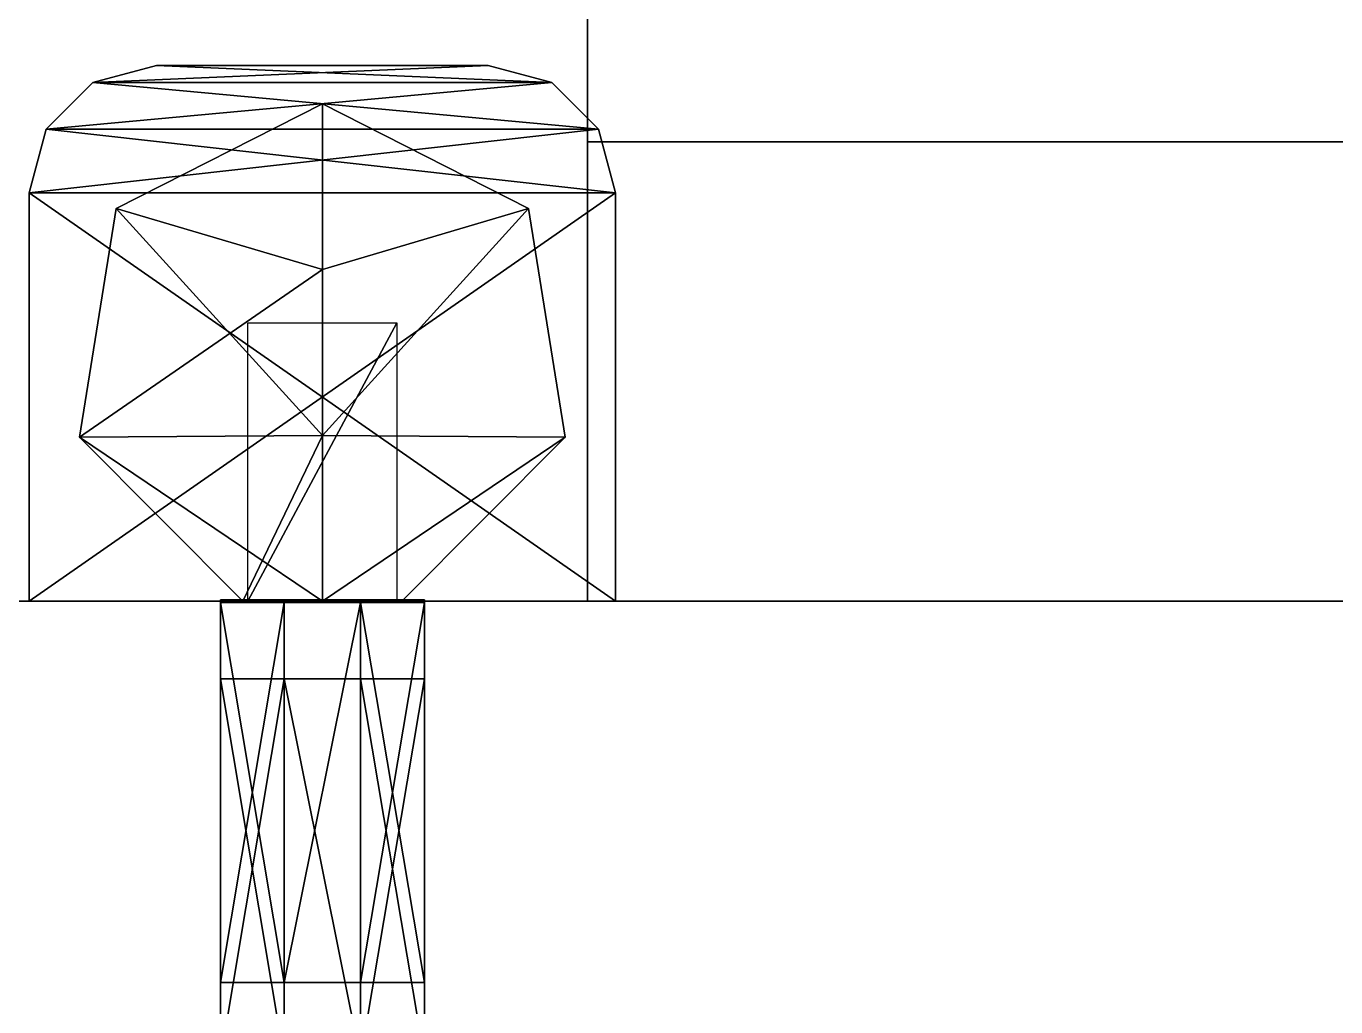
# Model space of a CAD drawing. Extents: x -100 to 4856, y -100 to 4830.
# Drawn here: x 70 to 121.3, y 2240.1 to 2278.5 of the extents above; entities that cross this region are included whole.
import ezdxf

# ---------------------------------------------------------------- set-up
doc = ezdxf.new("R2010")
doc.units = 0
for name, color, linetype in [('LAYER0', 7, 'CONTINUOUS'), ('LAYER144', 7, 'CONTINUOUS'), ('LAYER149', 7, 'CONTINUOUS'), ('LAYER162', 7, 'CONTINUOUS'), ('LAYER202', 7, 'CONTINUOUS'), ('LAYER209', 7, 'CONTINUOUS'), ('LAYER210', 254, 'CONTINUOUS'), ('LAYER220', 254, 'CONTINUOUS'), ('LAYER230', 7, 'CONTINUOUS'), ('LAYER237', 7, 'CONTINUOUS'), ('LAYER238', 254, 'CONTINUOUS'), ('LAYER248', 254, 'CONTINUOUS'), ('LAYER533', 7, 'CONTINUOUS'), ('LAYER535', 7, 'CONTINUOUS')]:
    doc.layers.add(name, color=color, linetype=linetype)

msp = doc.modelspace()

# ---------------------------------------------------------------- linework, layer by layer
at = {"layer": 'LAYER0', "invisible_edges": 1}
for points in [[(4856, 4830, -5), (-100, -100, -5), (-100, 4830, -5), (4856, 4830, -5)], [(-100, -100, -5), (4856, 4830, -5), (4856, -100, -5), (-100, -100, -5)], [(4856, -100), (-100, 4830), (-100, -100), (4856, -100)], [(-100, 4830), (4856, -100), (4856, 4830), (-100, 4830)]]:
    msp.add_3dface(points, dxfattribs=at)
at = {"layer": 'LAYER144', "invisible_edges": 1}
for points in [[(20, 2256, 2540), (570, 2256), (20, 2256), (20, 2256, 2540)], [(570, 2256), (20, 2256, 2540), (570, 2256, 2540), (570, 2256)], [(20, 2238), (570, 2256), (570, 2238), (20, 2238)], [(570, 2256), (20, 2238), (20, 2256), (570, 2256)], [(20, 2256, 2540), (570, 2238, 2540), (570, 2256, 2540), (20, 2256, 2540)], [(570, 2238, 2540), (20, 2256, 2540), (20, 2238, 2540), (570, 2238, 2540)]]:
    msp.add_3dface(points, dxfattribs=at)
at = {"layer": 'LAYER149', "invisible_edges": 1}
for points in [[(20, 3036, 80), (570, 2256, 80), (20, 2256, 80), (20, 3036, 80)], [(570, 2256, 80), (20, 3036, 80), (570, 3036, 80), (570, 2256, 80)], [(570, 3036, 98), (20, 2256, 98), (570, 2256, 98), (570, 3036, 98)], [(20, 2256, 98), (570, 3036, 98), (20, 3036, 98), (20, 2256, 98)], [(20, 2256, 98), (570, 2256, 80), (570, 2256, 98), (20, 2256, 98)], [(570, 2256, 80), (20, 2256, 98), (20, 2256, 80), (570, 2256, 80)]]:
    msp.add_3dface(points, dxfattribs=at)
at = {"layer": 'LAYER162', "invisible_edges": 1}
for points in [[(20, 2256, 2539), (570, 3036, 2539), (20, 3036, 2539), (20, 2256, 2539)], [(570, 3036, 2539), (20, 2256, 2539), (570, 2256, 2539), (570, 3036, 2539)], [(570, 2256, 2521), (20, 3036, 2521), (570, 3036, 2521), (570, 2256, 2521)], [(20, 3036, 2521), (570, 2256, 2521), (20, 2256, 2521), (20, 3036, 2521)], [(20, 2256, 2539), (570, 2256, 2521), (570, 2256, 2539), (20, 2256, 2539)], [(570, 2256, 2521), (20, 2256, 2539), (20, 2256, 2521), (570, 2256, 2521)]]:
    msp.add_3dface(points, dxfattribs=at)
at = {"layer": 'LAYER202', "invisible_edges": 1}
for points in [[(44.6, 2256, 1984), (510, 3036, 1984), (44.6, 3036, 1984), (44.6, 2256, 1984)], [(510, 3036, 1984), (44.6, 2256, 1984), (510, 2256, 1984), (510, 3036, 1984)], [(510, 2256, 1966), (44.6, 3036, 1966), (510, 3036, 1966), (510, 2256, 1966)], [(44.6, 3036, 1966), (510, 2256, 1966), (44.6, 2256, 1966), (44.6, 3036, 1966)], [(44.6, 2256, 1984), (510, 2256, 1966), (510, 2256, 1984), (44.6, 2256, 1984)], [(510, 2256, 1966), (44.6, 2256, 1984), (44.6, 2256, 1966), (510, 2256, 1966)]]:
    msp.add_3dface(points, dxfattribs=at)
at = {"layer": 'LAYER209'}
for points in [[(75.1, 2277, 1964.01), (72.6, 2276.33, 1966), (75.1, 2277, 1966), (75.1, 2277, 1964.01)], [(72.6, 2276.33, 1964.01), (72.6, 2276.33, 1966), (75.1, 2277, 1964.01), (72.6, 2276.33, 1964.01)], [(88.1, 2277, 1964.01), (72.6, 2276.33, 1964.01), (75.1, 2277, 1964.01), (88.1, 2277, 1964.01)], [(90.6, 2276.33, 1964.01), (72.6, 2276.33, 1964.01), (88.1, 2277, 1964.01), (90.6, 2276.33, 1964.01)], [(72.6, 2276.33, 1966), (90.6, 2276.33, 1966), (75.1, 2277, 1966), (72.6, 2276.33, 1966)], [(88.1, 2277, 1964.01), (72.6, 2276.33, 1964.01), (90.6, 2276.33, 1964.01), (88.1, 2277, 1964.01)], [(75.1, 2277, 1964.01), (72.6, 2276.33, 1964.01), (88.1, 2277, 1964.01), (75.1, 2277, 1964.01)], [(88.1, 2277, 1966), (72.6, 2276.33, 1966), (90.6, 2276.33, 1966), (88.1, 2277, 1966)], [(75.1, 2277, 1966), (72.6, 2276.33, 1966), (88.1, 2277, 1966), (75.1, 2277, 1966)], [(72.6, 2276.33, 1964.01), (75.1, 2277, 1966), (75.1, 2277, 1964.01), (72.6, 2276.33, 1964.01)], [(72.6, 2276.33, 1966), (75.1, 2277, 1966), (72.6, 2276.33, 1964.01), (72.6, 2276.33, 1966)], [(75.1, 2277, 1966), (88.1, 2277, 1964.01), (88.1, 2277, 1966), (75.1, 2277, 1966)], [(75.1, 2277, 1964.01), (88.1, 2277, 1964.01), (75.1, 2277, 1966), (75.1, 2277, 1964.01)], [(75.1, 2277, 1964.01), (88.1, 2277, 1966), (88.1, 2277, 1964.01), (75.1, 2277, 1964.01)], [(75.1, 2277, 1966), (88.1, 2277, 1966), (75.1, 2277, 1964.01), (75.1, 2277, 1966)], [(75.1, 2277, 1966), (90.6, 2276.33, 1966), (88.1, 2277, 1966), (75.1, 2277, 1966)], [(88.1, 2277, 1966), (90.6, 2276.33, 1964.01), (88.1, 2277, 1964.01), (88.1, 2277, 1966)], [(90.6, 2276.33, 1966), (90.6, 2276.33, 1964.01), (88.1, 2277, 1966), (90.6, 2276.33, 1966)], [(90.6, 2276.33, 1964.01), (88.1, 2277, 1966), (88.1, 2277, 1964.01), (90.6, 2276.33, 1964.01)], [(90.6, 2276.33, 1966), (88.1, 2277, 1966), (90.6, 2276.33, 1964.01), (90.6, 2276.33, 1966)], [(72.6, 2276.33, 1964.01), (70.76987, 2274.5, 1966), (72.6, 2276.33, 1966), (72.6, 2276.33, 1964.01)], [(70.76987, 2274.5, 1964.01), (70.76987, 2274.5, 1966), (72.6, 2276.33, 1964.01), (70.76987, 2274.5, 1964.01)], [(90.6, 2276.33, 1964.01), (70.76987, 2274.5, 1964.01), (72.6, 2276.33, 1964.01), (90.6, 2276.33, 1964.01)], [(92.43012, 2274.5, 1964.01), (70.76987, 2274.5, 1964.01), (90.6, 2276.33, 1964.01), (92.43012, 2274.5, 1964.01)], [(70.76987, 2274.5, 1966), (92.43012, 2274.5, 1966), (72.6, 2276.33, 1966), (70.76987, 2274.5, 1966)], [(90.6, 2276.33, 1964.01), (70.76987, 2274.5, 1964.01), (92.43012, 2274.5, 1964.01), (90.6, 2276.33, 1964.01)], [(72.6, 2276.33, 1964.01), (70.76987, 2274.5, 1964.01), (90.6, 2276.33, 1964.01), (72.6, 2276.33, 1964.01)], [(90.6, 2276.33, 1966), (70.76987, 2274.5, 1966), (92.43012, 2274.5, 1966), (90.6, 2276.33, 1966)], [(72.6, 2276.33, 1966), (70.76987, 2274.5, 1966), (90.6, 2276.33, 1966), (72.6, 2276.33, 1966)], [(70.76987, 2274.5, 1964.01), (72.6, 2276.33, 1966), (72.6, 2276.33, 1964.01), (70.76987, 2274.5, 1964.01)], [(70.76987, 2274.5, 1966), (72.6, 2276.33, 1966), (70.76987, 2274.5, 1964.01), (70.76987, 2274.5, 1966)], [(72.6, 2276.33, 1966), (92.43012, 2274.5, 1966), (90.6, 2276.33, 1966), (72.6, 2276.33, 1966)], [(90.6, 2276.33, 1966), (92.43012, 2274.5, 1964.01), (90.6, 2276.33, 1964.01), (90.6, 2276.33, 1966)], [(92.43012, 2274.5, 1966), (92.43012, 2274.5, 1964.01), (90.6, 2276.33, 1966), (92.43012, 2274.5, 1966)], [(92.43012, 2274.5, 1964.01), (90.6, 2276.33, 1966), (90.6, 2276.33, 1964.01), (92.43012, 2274.5, 1964.01)], [(92.43012, 2274.5, 1966), (90.6, 2276.33, 1966), (92.43012, 2274.5, 1964.01), (92.43012, 2274.5, 1966)], [(73.51649, 2271.387, 1980), (81.6, 2269, 1980), (81.6, 2275.5, 1980), (73.51649, 2271.387, 1980)], [(81.6, 2275.5, 1966), (73.51649, 2271.387, 1980), (81.6, 2275.5, 1980), (81.6, 2275.5, 1966)], [(73.51649, 2271.387, 1966), (73.51649, 2271.387, 1980), (81.6, 2275.5, 1966), (73.51649, 2271.387, 1966)], [(81.6, 2275.5, 1966), (73.51649, 2271.387, 1980), (73.51649, 2271.387, 1966), (81.6, 2275.5, 1966)], [(81.6, 2275.5, 1980), (73.51649, 2271.387, 1980), (81.6, 2275.5, 1966), (81.6, 2275.5, 1980)], [(73.51649, 2271.387, 1980), (81.6, 2275.5, 1980), (81.6, 2269, 1980), (73.51649, 2271.387, 1980)], [(81.6, 2269, 1980), (89.6835, 2271.387, 1980), (81.6, 2275.5, 1980), (81.6, 2269, 1980)], [(81.6, 2275.5, 1980), (89.6835, 2271.387, 1966), (81.6, 2275.5, 1966), (81.6, 2275.5, 1980)], [(89.6835, 2271.387, 1980), (89.6835, 2271.387, 1966), (81.6, 2275.5, 1980), (89.6835, 2271.387, 1980)], [(89.6835, 2271.387, 1966), (81.6, 2275.5, 1980), (81.6, 2275.5, 1966), (89.6835, 2271.387, 1966)], [(89.6835, 2271.387, 1980), (81.6, 2275.5, 1980), (89.6835, 2271.387, 1966), (89.6835, 2271.387, 1980)], [(89.6835, 2271.387, 1980), (81.6, 2275.5, 1980), (81.6, 2269, 1980), (89.6835, 2271.387, 1980)], [(70.76987, 2274.5, 1964.01), (70.1, 2272, 1966), (70.76987, 2274.5, 1966), (70.76987, 2274.5, 1964.01)], [(70.1, 2272, 1964.01), (70.1, 2272, 1966), (70.76987, 2274.5, 1964.01), (70.1, 2272, 1964.01)], [(70.1, 2272, 1964.01), (70.76987, 2274.5, 1964.01), (93.1, 2272, 1964.01), (70.1, 2272, 1964.01)], [(70.1, 2272, 1966), (93.1, 2272, 1966), (70.76987, 2274.5, 1966), (70.1, 2272, 1966)], [(92.43012, 2274.5, 1964.01), (70.1, 2272, 1964.01), (93.1, 2272, 1964.01), (92.43012, 2274.5, 1964.01)], [(70.76987, 2274.5, 1964.01), (70.1, 2272, 1964.01), (92.43012, 2274.5, 1964.01), (70.76987, 2274.5, 1964.01)], [(92.43012, 2274.5, 1966), (70.1, 2272, 1966), (93.1, 2272, 1966), (92.43012, 2274.5, 1966)], [(70.76987, 2274.5, 1966), (70.1, 2272, 1966), (92.43012, 2274.5, 1966), (70.76987, 2274.5, 1966)], [(70.1, 2272, 1964.01), (70.76987, 2274.5, 1966), (70.76987, 2274.5, 1964.01), (70.1, 2272, 1964.01)], [(70.1, 2272, 1966), (70.76987, 2274.5, 1966), (70.1, 2272, 1964.01), (70.1, 2272, 1966)], [(93.1, 2272, 1964.01), (70.76987, 2274.5, 1964.01), (92.43012, 2274.5, 1964.01), (93.1, 2272, 1964.01)], [(70.76987, 2274.5, 1966), (93.1, 2272, 1966), (92.43012, 2274.5, 1966), (70.76987, 2274.5, 1966)], [(92.43012, 2274.5, 1966), (93.1, 2272, 1964.01), (92.43012, 2274.5, 1964.01), (92.43012, 2274.5, 1966)], [(93.1, 2272, 1966), (93.1, 2272, 1964.01), (92.43012, 2274.5, 1966), (93.1, 2272, 1966)], [(93.1, 2272, 1964.01), (92.43012, 2274.5, 1966), (92.43012, 2274.5, 1964.01), (93.1, 2272, 1964.01)], [(93.1, 2272, 1966), (92.43012, 2274.5, 1966), (93.1, 2272, 1964.01), (93.1, 2272, 1966)], [(70.1, 2256, 1964.01), (93.1, 2272, 1964.01), (93.1, 2256, 1964.01), (70.1, 2256, 1964.01)], [(70.1, 2272, 1964.01), (93.1, 2272, 1964.01), (70.1, 2256, 1964.01), (70.1, 2272, 1964.01)], [(70.1, 2256, 1966), (93.1, 2272, 1966), (93.1, 2256, 1966), (70.1, 2256, 1966)], [(70.1, 2272, 1966), (93.1, 2272, 1966), (70.1, 2256, 1966), (70.1, 2272, 1966)], [(70.1, 2272, 1966), (70.1, 2256, 1964.01), (70.1, 2272, 1964.01), (70.1, 2272, 1966)], [(70.1, 2256, 1966), (70.1, 2256, 1964.01), (70.1, 2272, 1966), (70.1, 2256, 1966)], [(93.1, 2272, 1964.01), (70.1, 2256, 1964.01), (70.1, 2272, 1964.01), (93.1, 2272, 1964.01)], [(93.1, 2256, 1964.01), (70.1, 2256, 1964.01), (93.1, 2272, 1964.01), (93.1, 2256, 1964.01)], [(70.1, 2256, 1964.01), (70.1, 2272, 1966), (70.1, 2272, 1964.01), (70.1, 2256, 1964.01)], [(70.1, 2256, 1966), (70.1, 2272, 1966), (70.1, 2256, 1964.01), (70.1, 2256, 1966)], [(70.1, 2272, 1966), (93.1, 2256, 1966), (93.1, 2272, 1966), (70.1, 2272, 1966)], [(70.1, 2256, 1966), (93.1, 2256, 1966), (70.1, 2272, 1966), (70.1, 2256, 1966)], [(93.1, 2272, 1964.01), (93.1, 2256, 1966), (93.1, 2256, 1964.01), (93.1, 2272, 1964.01)], [(93.1, 2272, 1966), (93.1, 2256, 1966), (93.1, 2272, 1964.01), (93.1, 2272, 1966)], [(93.1, 2256, 1966), (93.1, 2272, 1964.01), (93.1, 2272, 1966), (93.1, 2256, 1966)], [(93.1, 2256, 1964.01), (93.1, 2272, 1964.01), (93.1, 2256, 1966), (93.1, 2256, 1964.01)], [(72.08245, 2262.431, 1980), (81.6, 2269, 1980), (73.51649, 2271.387, 1980), (72.08245, 2262.431, 1980)], [(73.51649, 2271.387, 1966), (72.08245, 2262.431, 1980), (73.51649, 2271.387, 1980), (73.51649, 2271.387, 1966)], [(72.08245, 2262.431, 1966), (72.08245, 2262.431, 1980), (73.51649, 2271.387, 1966), (72.08245, 2262.431, 1966)], [(73.51649, 2271.387, 1966), (72.08245, 2262.431, 1980), (72.08245, 2262.431, 1966), (73.51649, 2271.387, 1966)], [(73.51649, 2271.387, 1980), (72.08245, 2262.431, 1980), (73.51649, 2271.387, 1966), (73.51649, 2271.387, 1980)], [(72.08245, 2262.431, 1980), (73.51649, 2271.387, 1980), (81.6, 2262.5, 1980), (72.08245, 2262.431, 1980)], [(81.6, 2262.5, 1980), (73.51649, 2271.387, 1980), (81.6, 2269, 1980), (81.6, 2262.5, 1980)], [(81.6, 2262.5, 1980), (89.6835, 2271.387, 1980), (81.6, 2269, 1980), (81.6, 2262.5, 1980)], [(91.11755, 2262.431, 1980), (89.6835, 2271.387, 1980), (81.6, 2262.5, 1980), (91.11755, 2262.431, 1980)], [(81.6, 2262.5, 1980), (89.6835, 2271.387, 1980), (81.6, 2269, 1980), (81.6, 2262.5, 1980)], [(91.11755, 2262.431, 1980), (89.6835, 2271.387, 1980), (81.6, 2262.5, 1980), (91.11755, 2262.431, 1980)], [(89.6835, 2271.387, 1980), (91.11755, 2262.431, 1966), (89.6835, 2271.387, 1966), (89.6835, 2271.387, 1980)], [(91.11755, 2262.431, 1980), (91.11755, 2262.431, 1966), (89.6835, 2271.387, 1980), (91.11755, 2262.431, 1980)], [(91.11755, 2262.431, 1966), (89.6835, 2271.387, 1980), (89.6835, 2271.387, 1966), (91.11755, 2262.431, 1966)], [(91.11755, 2262.431, 1980), (89.6835, 2271.387, 1980), (91.11755, 2262.431, 1966), (91.11755, 2262.431, 1980)], [(81.6, 2262.5, 1980), (81.6, 2269, 1980), (72.08245, 2262.431, 1980), (81.6, 2262.5, 1980)], [(84.5198, 2266.908, 1964), (78.6802, 2256, 1964), (78.6802, 2266.908, 1964), (84.5198, 2266.908, 1964)], [(84.5198, 2256, 1964), (78.6802, 2256, 1964), (84.5198, 2266.908, 1964), (84.5198, 2256, 1964)], [(78.4775, 2256, 1980), (81.6, 2262.5, 1980), (72.08245, 2262.431, 1980), (78.4775, 2256, 1980)], [(81.6, 2256, 1980), (72.08245, 2262.431, 1980), (81.6, 2262.5, 1980), (81.6, 2256, 1980)], [(81.6, 2256, 1980), (81.6, 2262.5, 1980), (78.4775, 2256, 1980), (81.6, 2256, 1980)], [(81.6, 2256, 1980), (91.11755, 2262.431, 1980), (81.6, 2262.5, 1980), (81.6, 2256, 1980)], [(81.6, 2256, 1980), (91.11755, 2262.431, 1980), (81.6, 2262.5, 1980), (81.6, 2256, 1980)], [(72.08245, 2262.431, 1966), (78.4775, 2256, 1980), (72.08245, 2262.431, 1980), (72.08245, 2262.431, 1966)], [(78.4775, 2256, 1966), (78.4775, 2256, 1980), (72.08245, 2262.431, 1966), (78.4775, 2256, 1966)], [(72.08245, 2262.431, 1966), (78.4775, 2256, 1980), (78.4775, 2256, 1966), (72.08245, 2262.431, 1966)], [(72.08245, 2262.431, 1980), (78.4775, 2256, 1980), (72.08245, 2262.431, 1966), (72.08245, 2262.431, 1980)], [(78.4775, 2256, 1980), (72.08245, 2262.431, 1980), (81.6, 2256, 1980), (78.4775, 2256, 1980)], [(84.7225, 2256, 1980), (91.11755, 2262.431, 1980), (81.6, 2256, 1980), (84.7225, 2256, 1980)], [(84.7225, 2256, 1980), (91.11755, 2262.431, 1980), (81.6, 2256, 1980), (84.7225, 2256, 1980)], [(91.11755, 2262.431, 1966), (84.7225, 2256, 1980), (84.7225, 2256, 1966), (91.11755, 2262.431, 1966)], [(91.11755, 2262.431, 1980), (84.7225, 2256, 1980), (91.11755, 2262.431, 1966), (91.11755, 2262.431, 1980)], [(84.7225, 2256, 1966), (91.11755, 2262.431, 1980), (91.11755, 2262.431, 1966), (84.7225, 2256, 1966)], [(84.7225, 2256, 1980), (91.11755, 2262.431, 1980), (84.7225, 2256, 1966), (84.7225, 2256, 1980)], [(93.1, 2256, 1964.01), (70.1, 2256, 1966), (70.1, 2256, 1964.01), (93.1, 2256, 1964.01)], [(93.1, 2256, 1966), (70.1, 2256, 1966), (93.1, 2256, 1964.01), (93.1, 2256, 1966)], [(70.1, 2256, 1964.01), (93.1, 2256, 1966), (93.1, 2256, 1964.01), (70.1, 2256, 1964.01)], [(70.1, 2256, 1966), (93.1, 2256, 1966), (70.1, 2256, 1964.01), (70.1, 2256, 1966)], [(84.7225, 2256, 1980), (78.4775, 2256, 1966), (84.7225, 2256, 1966), (84.7225, 2256, 1980)], [(78.4775, 2256, 1980), (78.4775, 2256, 1966), (84.7225, 2256, 1980), (78.4775, 2256, 1980)], [(78.4775, 2256, 1966), (84.7225, 2256, 1980), (84.7225, 2256, 1966), (78.4775, 2256, 1966)], [(78.4775, 2256, 1980), (84.7225, 2256, 1980), (78.4775, 2256, 1966), (78.4775, 2256, 1980)]]:
    msp.add_3dface(points, dxfattribs=at)
at = {"layer": 'LAYER210'}
for points in [[(80.1, 2256.05, 1974.83), (77.6, 2255.95, 1971.5), (80.1, 2255.95, 1974.83), (80.1, 2256.05, 1974.83)], [(77.6, 2256.05, 1971.5), (77.6, 2255.95, 1971.5), (80.1, 2256.05, 1974.83), (77.6, 2256.05, 1971.5)], [(77.6, 2256.05, 1971.5), (80.1, 2255.95, 1968.17), (77.6, 2255.95, 1971.5), (77.6, 2256.05, 1971.5)], [(80.1, 2256.05, 1968.17), (80.1, 2255.95, 1968.17), (77.6, 2256.05, 1971.5), (80.1, 2256.05, 1968.17)], [(85.6, 2256.05, 1975.5), (77.6, 2256.05, 1967.5), (77.6, 2256.05, 1975.5), (85.6, 2256.05, 1975.5)], [(85.6, 2256.05, 1967.5), (77.6, 2256.05, 1967.5), (85.6, 2256.05, 1975.5), (85.6, 2256.05, 1967.5)], [(77.6, 2255.95, 1967.5), (85.6, 2256.05, 1967.5), (85.6, 2255.95, 1967.5), (77.6, 2255.95, 1967.5)], [(77.6, 2256.05, 1967.5), (85.6, 2256.05, 1967.5), (77.6, 2255.95, 1967.5), (77.6, 2256.05, 1967.5)], [(85.6, 2255.95, 1975.5), (77.6, 2256.05, 1975.5), (77.6, 2255.95, 1975.5), (85.6, 2255.95, 1975.5)], [(85.6, 2256.05, 1975.5), (77.6, 2256.05, 1975.5), (85.6, 2255.95, 1975.5), (85.6, 2256.05, 1975.5)], [(77.6, 2255.95, 1967.5), (77.6, 2256.05, 1975.5), (77.6, 2256.05, 1967.5), (77.6, 2255.95, 1967.5)], [(77.6, 2255.95, 1975.5), (77.6, 2256.05, 1975.5), (77.6, 2255.95, 1967.5), (77.6, 2255.95, 1975.5)], [(80.1, 2255.95, 1974.83), (77.6, 2241.05, 1971.5), (80.1, 2241.05, 1974.83), (80.1, 2255.95, 1974.83)], [(77.6, 2255.95, 1971.5), (77.6, 2241.05, 1971.5), (80.1, 2255.95, 1974.83), (77.6, 2255.95, 1971.5)], [(77.6, 2255.95, 1971.5), (80.1, 2241.05, 1968.17), (77.6, 2241.05, 1971.5), (77.6, 2255.95, 1971.5)], [(80.1, 2255.95, 1968.17), (80.1, 2241.05, 1968.17), (77.6, 2255.95, 1971.5), (80.1, 2255.95, 1968.17)], [(77.6, 2255.95, 1975.5), (85.6, 2255.95, 1967.5), (85.6, 2255.95, 1975.5), (77.6, 2255.95, 1975.5)], [(77.6, 2255.95, 1967.5), (85.6, 2255.95, 1967.5), (77.6, 2255.95, 1975.5), (77.6, 2255.95, 1967.5)], [(80.1, 2256.05, 1974.83), (83.1, 2255.95, 1974.83), (83.1, 2256.05, 1974.83), (80.1, 2256.05, 1974.83)], [(80.1, 2255.95, 1974.83), (83.1, 2255.95, 1974.83), (80.1, 2256.05, 1974.83), (80.1, 2255.95, 1974.83)], [(80.1, 2255.95, 1968.17), (83.1, 2256.05, 1968.17), (83.1, 2255.95, 1968.17), (80.1, 2255.95, 1968.17)], [(80.1, 2256.05, 1968.17), (83.1, 2256.05, 1968.17), (80.1, 2255.95, 1968.17), (80.1, 2256.05, 1968.17)], [(80.1, 2241.05, 1974.83), (83.1, 2255.95, 1974.83), (80.1, 2255.95, 1974.83), (80.1, 2241.05, 1974.83)], [(83.1, 2241.05, 1974.83), (83.1, 2255.95, 1974.83), (80.1, 2241.05, 1974.83), (83.1, 2241.05, 1974.83)], [(80.1, 2241.05, 1968.17), (83.1, 2255.95, 1968.17), (83.1, 2241.05, 1968.17), (80.1, 2241.05, 1968.17)], [(80.1, 2255.95, 1968.17), (83.1, 2255.95, 1968.17), (80.1, 2241.05, 1968.17), (80.1, 2255.95, 1968.17)], [(83.1, 2255.95, 1974.83), (85.6, 2256.05, 1971.5), (83.1, 2256.05, 1974.83), (83.1, 2255.95, 1974.83)], [(85.6, 2255.95, 1971.5), (85.6, 2256.05, 1971.5), (83.1, 2255.95, 1974.83), (85.6, 2255.95, 1971.5)], [(85.6, 2255.95, 1971.5), (83.1, 2256.05, 1968.17), (85.6, 2256.05, 1971.5), (85.6, 2255.95, 1971.5)], [(83.1, 2255.95, 1968.17), (83.1, 2256.05, 1968.17), (85.6, 2255.95, 1971.5), (83.1, 2255.95, 1968.17)], [(83.1, 2241.05, 1974.83), (85.6, 2255.95, 1971.5), (83.1, 2255.95, 1974.83), (83.1, 2241.05, 1974.83)], [(85.6, 2241.05, 1971.5), (85.6, 2255.95, 1971.5), (83.1, 2241.05, 1974.83), (85.6, 2241.05, 1971.5)], [(85.6, 2241.05, 1971.5), (83.1, 2255.95, 1968.17), (85.6, 2255.95, 1971.5), (85.6, 2241.05, 1971.5)], [(83.1, 2241.05, 1968.17), (83.1, 2255.95, 1968.17), (85.6, 2241.05, 1971.5), (83.1, 2241.05, 1968.17)], [(85.6, 2255.95, 1975.5), (85.6, 2256.05, 1967.5), (85.6, 2256.05, 1975.5), (85.6, 2255.95, 1975.5)], [(85.6, 2255.95, 1967.5), (85.6, 2256.05, 1967.5), (85.6, 2255.95, 1975.5), (85.6, 2255.95, 1967.5)], [(77.6, 2241.05, 1971.5), (85.6, 2241.05, 1971.5), (80.1, 2241.05, 1974.83), (77.6, 2241.05, 1971.5)], [(77.6, 2241.05, 1971.5), (83.1, 2241.05, 1968.17), (85.6, 2241.05, 1971.5), (77.6, 2241.05, 1971.5)], [(80.1, 2241.05, 1968.17), (83.1, 2241.05, 1968.17), (77.6, 2241.05, 1971.5), (80.1, 2241.05, 1968.17)], [(80.1, 2241.05, 1974.83), (85.6, 2241.05, 1971.5), (83.1, 2241.05, 1974.83), (80.1, 2241.05, 1974.83)]]:
    msp.add_3dface(points, dxfattribs=at)
at = {"layer": 'LAYER220'}
for points in [[(80.1, 2252.95, 1974.83), (85.6, 2252.95, 1971.5), (77.6, 2252.95, 1971.5), (80.1, 2252.95, 1974.83)], [(85.6, 2252.95, 1971.5), (83.1, 2252.95, 1968.17), (77.6, 2252.95, 1971.5), (85.6, 2252.95, 1971.5)], [(77.6, 2252.95, 1971.5), (83.1, 2252.95, 1968.17), (80.1, 2252.95, 1968.17), (77.6, 2252.95, 1971.5)], [(80.1, 2252.95, 1974.83), (77.6, 2252.95, 1971.5), (80.1, 2238.05, 1974.83), (80.1, 2252.95, 1974.83)], [(80.1, 2238.05, 1974.83), (77.6, 2252.95, 1971.5), (77.6, 2238.05, 1971.5), (80.1, 2238.05, 1974.83)], [(77.6, 2252.95, 1971.5), (80.1, 2252.95, 1968.17), (77.6, 2238.05, 1971.5), (77.6, 2252.95, 1971.5)], [(77.6, 2238.05, 1971.5), (80.1, 2252.95, 1968.17), (80.1, 2238.05, 1968.17), (77.6, 2238.05, 1971.5)], [(83.1, 2252.95, 1974.83), (85.6, 2252.95, 1971.5), (80.1, 2252.95, 1974.83), (83.1, 2252.95, 1974.83)], [(80.1, 2238.05, 1974.83), (83.1, 2238.05, 1974.83), (80.1, 2252.95, 1974.83), (80.1, 2238.05, 1974.83)], [(80.1, 2252.95, 1974.83), (83.1, 2238.05, 1974.83), (83.1, 2252.95, 1974.83), (80.1, 2252.95, 1974.83)], [(83.1, 2252.95, 1968.17), (83.1, 2238.05, 1968.17), (80.1, 2252.95, 1968.17), (83.1, 2252.95, 1968.17)], [(80.1, 2252.95, 1968.17), (83.1, 2238.05, 1968.17), (80.1, 2238.05, 1968.17), (80.1, 2252.95, 1968.17)], [(83.1, 2238.05, 1974.83), (85.6, 2238.05, 1971.5), (83.1, 2252.95, 1974.83), (83.1, 2238.05, 1974.83)], [(83.1, 2252.95, 1974.83), (85.6, 2238.05, 1971.5), (85.6, 2252.95, 1971.5), (83.1, 2252.95, 1974.83)], [(85.6, 2238.05, 1971.5), (83.1, 2238.05, 1968.17), (85.6, 2252.95, 1971.5), (85.6, 2238.05, 1971.5)], [(85.6, 2252.95, 1971.5), (83.1, 2238.05, 1968.17), (83.1, 2252.95, 1968.17), (85.6, 2252.95, 1971.5)]]:
    msp.add_3dface(points, dxfattribs=at)
at = {"layer": 'LAYER230', "invisible_edges": 1}
for points in [[(44.6, 2256, 866), (510, 3036, 866), (44.6, 3036, 866), (44.6, 2256, 866)], [(510, 3036, 866), (44.6, 2256, 866), (510, 2256, 866), (510, 3036, 866)], [(510, 2256, 848), (44.6, 3036, 848), (510, 3036, 848), (510, 2256, 848)], [(44.6, 3036, 848), (510, 2256, 848), (44.6, 2256, 848), (44.6, 3036, 848)], [(44.6, 2256, 866), (510, 2256, 848), (510, 2256, 866), (44.6, 2256, 866)], [(510, 2256, 848), (44.6, 2256, 866), (44.6, 2256, 848), (510, 2256, 848)]]:
    msp.add_3dface(points, dxfattribs=at)
at = {"layer": 'LAYER237'}
for points in [[(75.1, 2277, 846.01), (72.6, 2276.33, 848), (75.1, 2277, 848), (75.1, 2277, 846.01)], [(72.6, 2276.33, 846.01), (72.6, 2276.33, 848), (75.1, 2277, 846.01), (72.6, 2276.33, 846.01)], [(88.1, 2277, 846.01), (72.6, 2276.33, 846.01), (75.1, 2277, 846.01), (88.1, 2277, 846.01)], [(90.6, 2276.33, 846.01), (72.6, 2276.33, 846.01), (88.1, 2277, 846.01), (90.6, 2276.33, 846.01)], [(72.6, 2276.33, 848), (90.6, 2276.33, 848), (75.1, 2277, 848), (72.6, 2276.33, 848)], [(88.1, 2277, 846.01), (72.6, 2276.33, 846.01), (90.6, 2276.33, 846.01), (88.1, 2277, 846.01)], [(75.1, 2277, 846.01), (72.6, 2276.33, 846.01), (88.1, 2277, 846.01), (75.1, 2277, 846.01)], [(88.1, 2277, 848), (72.6, 2276.33, 848), (90.6, 2276.33, 848), (88.1, 2277, 848)], [(75.1, 2277, 848), (72.6, 2276.33, 848), (88.1, 2277, 848), (75.1, 2277, 848)], [(72.6, 2276.33, 846.01), (75.1, 2277, 848), (75.1, 2277, 846.01), (72.6, 2276.33, 846.01)], [(72.6, 2276.33, 848), (75.1, 2277, 848), (72.6, 2276.33, 846.01), (72.6, 2276.33, 848)], [(75.1, 2277, 848), (88.1, 2277, 846.01), (88.1, 2277, 848), (75.1, 2277, 848)], [(75.1, 2277, 846.01), (88.1, 2277, 846.01), (75.1, 2277, 848), (75.1, 2277, 846.01)], [(75.1, 2277, 846.01), (88.1, 2277, 848), (88.1, 2277, 846.01), (75.1, 2277, 846.01)], [(75.1, 2277, 848), (88.1, 2277, 848), (75.1, 2277, 846.01), (75.1, 2277, 848)], [(75.1, 2277, 848), (90.6, 2276.33, 848), (88.1, 2277, 848), (75.1, 2277, 848)], [(88.1, 2277, 848), (90.6, 2276.33, 846.01), (88.1, 2277, 846.01), (88.1, 2277, 848)], [(90.6, 2276.33, 848), (90.6, 2276.33, 846.01), (88.1, 2277, 848), (90.6, 2276.33, 848)], [(90.6, 2276.33, 846.01), (88.1, 2277, 848), (88.1, 2277, 846.01), (90.6, 2276.33, 846.01)], [(90.6, 2276.33, 848), (88.1, 2277, 848), (90.6, 2276.33, 846.01), (90.6, 2276.33, 848)], [(72.6, 2276.33, 846.01), (70.76987, 2274.5, 848), (72.6, 2276.33, 848), (72.6, 2276.33, 846.01)], [(70.76987, 2274.5, 846.01), (70.76987, 2274.5, 848), (72.6, 2276.33, 846.01), (70.76987, 2274.5, 846.01)], [(90.6, 2276.33, 846.01), (70.76987, 2274.5, 846.01), (72.6, 2276.33, 846.01), (90.6, 2276.33, 846.01)], [(92.43012, 2274.5, 846.01), (70.76987, 2274.5, 846.01), (90.6, 2276.33, 846.01), (92.43012, 2274.5, 846.01)], [(70.76987, 2274.5, 848), (92.43012, 2274.5, 848), (72.6, 2276.33, 848), (70.76987, 2274.5, 848)], [(90.6, 2276.33, 846.01), (70.76987, 2274.5, 846.01), (92.43012, 2274.5, 846.01), (90.6, 2276.33, 846.01)], [(72.6, 2276.33, 846.01), (70.76987, 2274.5, 846.01), (90.6, 2276.33, 846.01), (72.6, 2276.33, 846.01)], [(90.6, 2276.33, 848), (70.76987, 2274.5, 848), (92.43012, 2274.5, 848), (90.6, 2276.33, 848)], [(72.6, 2276.33, 848), (70.76987, 2274.5, 848), (90.6, 2276.33, 848), (72.6, 2276.33, 848)], [(70.76987, 2274.5, 846.01), (72.6, 2276.33, 848), (72.6, 2276.33, 846.01), (70.76987, 2274.5, 846.01)], [(70.76987, 2274.5, 848), (72.6, 2276.33, 848), (70.76987, 2274.5, 846.01), (70.76987, 2274.5, 848)], [(72.6, 2276.33, 848), (92.43012, 2274.5, 848), (90.6, 2276.33, 848), (72.6, 2276.33, 848)], [(90.6, 2276.33, 848), (92.43012, 2274.5, 846.01), (90.6, 2276.33, 846.01), (90.6, 2276.33, 848)], [(92.43012, 2274.5, 848), (92.43012, 2274.5, 846.01), (90.6, 2276.33, 848), (92.43012, 2274.5, 848)], [(92.43012, 2274.5, 846.01), (90.6, 2276.33, 848), (90.6, 2276.33, 846.01), (92.43012, 2274.5, 846.01)], [(92.43012, 2274.5, 848), (90.6, 2276.33, 848), (92.43012, 2274.5, 846.01), (92.43012, 2274.5, 848)], [(73.51649, 2271.387, 862), (81.6, 2269, 862), (81.6, 2275.5, 862), (73.51649, 2271.387, 862)], [(81.6, 2275.5, 848), (73.51649, 2271.387, 862), (81.6, 2275.5, 862), (81.6, 2275.5, 848)], [(73.51649, 2271.387, 848), (73.51649, 2271.387, 862), (81.6, 2275.5, 848), (73.51649, 2271.387, 848)], [(81.6, 2275.5, 848), (73.51649, 2271.387, 862), (73.51649, 2271.387, 848), (81.6, 2275.5, 848)], [(81.6, 2275.5, 862), (73.51649, 2271.387, 862), (81.6, 2275.5, 848), (81.6, 2275.5, 862)], [(73.51649, 2271.387, 862), (81.6, 2275.5, 862), (81.6, 2269, 862), (73.51649, 2271.387, 862)], [(81.6, 2269, 862), (89.6835, 2271.387, 862), (81.6, 2275.5, 862), (81.6, 2269, 862)], [(81.6, 2275.5, 862), (89.6835, 2271.387, 848), (81.6, 2275.5, 848), (81.6, 2275.5, 862)], [(89.6835, 2271.387, 862), (89.6835, 2271.387, 848), (81.6, 2275.5, 862), (89.6835, 2271.387, 862)], [(89.6835, 2271.387, 848), (81.6, 2275.5, 862), (81.6, 2275.5, 848), (89.6835, 2271.387, 848)], [(89.6835, 2271.387, 862), (81.6, 2275.5, 862), (89.6835, 2271.387, 848), (89.6835, 2271.387, 862)], [(89.6835, 2271.387, 862), (81.6, 2275.5, 862), (81.6, 2269, 862), (89.6835, 2271.387, 862)], [(70.76987, 2274.5, 846.01), (70.1, 2272, 848), (70.76987, 2274.5, 848), (70.76987, 2274.5, 846.01)], [(70.1, 2272, 846.01), (70.1, 2272, 848), (70.76987, 2274.5, 846.01), (70.1, 2272, 846.01)], [(70.1, 2272, 846.01), (70.76987, 2274.5, 846.01), (93.1, 2272, 846.01), (70.1, 2272, 846.01)], [(70.1, 2272, 848), (93.1, 2272, 848), (70.76987, 2274.5, 848), (70.1, 2272, 848)], [(92.43012, 2274.5, 846.01), (70.1, 2272, 846.01), (93.1, 2272, 846.01), (92.43012, 2274.5, 846.01)], [(70.76987, 2274.5, 846.01), (70.1, 2272, 846.01), (92.43012, 2274.5, 846.01), (70.76987, 2274.5, 846.01)], [(92.43012, 2274.5, 848), (70.1, 2272, 848), (93.1, 2272, 848), (92.43012, 2274.5, 848)], [(70.76987, 2274.5, 848), (70.1, 2272, 848), (92.43012, 2274.5, 848), (70.76987, 2274.5, 848)], [(70.1, 2272, 846.01), (70.76987, 2274.5, 848), (70.76987, 2274.5, 846.01), (70.1, 2272, 846.01)], [(70.1, 2272, 848), (70.76987, 2274.5, 848), (70.1, 2272, 846.01), (70.1, 2272, 848)], [(93.1, 2272, 846.01), (70.76987, 2274.5, 846.01), (92.43012, 2274.5, 846.01), (93.1, 2272, 846.01)], [(70.76987, 2274.5, 848), (93.1, 2272, 848), (92.43012, 2274.5, 848), (70.76987, 2274.5, 848)], [(92.43012, 2274.5, 848), (93.1, 2272, 846.01), (92.43012, 2274.5, 846.01), (92.43012, 2274.5, 848)], [(93.1, 2272, 848), (93.1, 2272, 846.01), (92.43012, 2274.5, 848), (93.1, 2272, 848)], [(93.1, 2272, 846.01), (92.43012, 2274.5, 848), (92.43012, 2274.5, 846.01), (93.1, 2272, 846.01)], [(93.1, 2272, 848), (92.43012, 2274.5, 848), (93.1, 2272, 846.01), (93.1, 2272, 848)], [(70.1, 2256, 846.01), (93.1, 2272, 846.01), (93.1, 2256, 846.01), (70.1, 2256, 846.01)], [(70.1, 2272, 846.01), (93.1, 2272, 846.01), (70.1, 2256, 846.01), (70.1, 2272, 846.01)], [(70.1, 2256, 848), (93.1, 2272, 848), (93.1, 2256, 848), (70.1, 2256, 848)], [(70.1, 2272, 848), (93.1, 2272, 848), (70.1, 2256, 848), (70.1, 2272, 848)], [(70.1, 2272, 848), (70.1, 2256, 846.01), (70.1, 2272, 846.01), (70.1, 2272, 848)], [(70.1, 2256, 848), (70.1, 2256, 846.01), (70.1, 2272, 848), (70.1, 2256, 848)], [(93.1, 2272, 846.01), (70.1, 2256, 846.01), (70.1, 2272, 846.01), (93.1, 2272, 846.01)], [(93.1, 2256, 846.01), (70.1, 2256, 846.01), (93.1, 2272, 846.01), (93.1, 2256, 846.01)], [(70.1, 2256, 846.01), (70.1, 2272, 848), (70.1, 2272, 846.01), (70.1, 2256, 846.01)], [(70.1, 2256, 848), (70.1, 2272, 848), (70.1, 2256, 846.01), (70.1, 2256, 848)], [(70.1, 2272, 848), (93.1, 2256, 848), (93.1, 2272, 848), (70.1, 2272, 848)], [(70.1, 2256, 848), (93.1, 2256, 848), (70.1, 2272, 848), (70.1, 2256, 848)], [(93.1, 2272, 846.01), (93.1, 2256, 848), (93.1, 2256, 846.01), (93.1, 2272, 846.01)], [(93.1, 2272, 848), (93.1, 2256, 848), (93.1, 2272, 846.01), (93.1, 2272, 848)], [(93.1, 2256, 848), (93.1, 2272, 846.01), (93.1, 2272, 848), (93.1, 2256, 848)], [(93.1, 2256, 846.01), (93.1, 2272, 846.01), (93.1, 2256, 848), (93.1, 2256, 846.01)], [(72.08245, 2262.431, 862), (81.6, 2269, 862), (73.51649, 2271.387, 862), (72.08245, 2262.431, 862)], [(73.51649, 2271.387, 848), (72.08245, 2262.431, 862), (73.51649, 2271.387, 862), (73.51649, 2271.387, 848)], [(72.08245, 2262.431, 848), (72.08245, 2262.431, 862), (73.51649, 2271.387, 848), (72.08245, 2262.431, 848)], [(73.51649, 2271.387, 848), (72.08245, 2262.431, 862), (72.08245, 2262.431, 848), (73.51649, 2271.387, 848)], [(73.51649, 2271.387, 862), (72.08245, 2262.431, 862), (73.51649, 2271.387, 848), (73.51649, 2271.387, 862)], [(72.08245, 2262.431, 862), (73.51649, 2271.387, 862), (81.6, 2262.5, 862), (72.08245, 2262.431, 862)], [(81.6, 2262.5, 862), (73.51649, 2271.387, 862), (81.6, 2269, 862), (81.6, 2262.5, 862)], [(81.6, 2262.5, 862), (89.6835, 2271.387, 862), (81.6, 2269, 862), (81.6, 2262.5, 862)], [(91.11755, 2262.431, 862), (89.6835, 2271.387, 862), (81.6, 2262.5, 862), (91.11755, 2262.431, 862)], [(81.6, 2262.5, 862), (89.6835, 2271.387, 862), (81.6, 2269, 862), (81.6, 2262.5, 862)], [(91.11755, 2262.431, 862), (89.6835, 2271.387, 862), (81.6, 2262.5, 862), (91.11755, 2262.431, 862)], [(89.6835, 2271.387, 862), (91.11755, 2262.431, 848), (89.6835, 2271.387, 848), (89.6835, 2271.387, 862)], [(91.11755, 2262.431, 862), (91.11755, 2262.431, 848), (89.6835, 2271.387, 862), (91.11755, 2262.431, 862)], [(91.11755, 2262.431, 848), (89.6835, 2271.387, 862), (89.6835, 2271.387, 848), (91.11755, 2262.431, 848)], [(91.11755, 2262.431, 862), (89.6835, 2271.387, 862), (91.11755, 2262.431, 848), (91.11755, 2262.431, 862)], [(81.6, 2262.5, 862), (81.6, 2269, 862), (72.08245, 2262.431, 862), (81.6, 2262.5, 862)], [(84.5198, 2266.908, 846), (78.6802, 2256, 846), (78.6802, 2266.908, 846), (84.5198, 2266.908, 846)], [(84.5198, 2256, 846), (78.6802, 2256, 846), (84.5198, 2266.908, 846), (84.5198, 2256, 846)], [(78.4775, 2256, 862), (81.6, 2262.5, 862), (72.08245, 2262.431, 862), (78.4775, 2256, 862)], [(81.6, 2256, 862), (72.08245, 2262.431, 862), (81.6, 2262.5, 862), (81.6, 2256, 862)], [(81.6, 2256, 862), (81.6, 2262.5, 862), (78.4775, 2256, 862), (81.6, 2256, 862)], [(81.6, 2256, 862), (91.11755, 2262.431, 862), (81.6, 2262.5, 862), (81.6, 2256, 862)], [(81.6, 2256, 862), (91.11755, 2262.431, 862), (81.6, 2262.5, 862), (81.6, 2256, 862)], [(72.08245, 2262.431, 848), (78.4775, 2256, 862), (72.08245, 2262.431, 862), (72.08245, 2262.431, 848)], [(78.4775, 2256, 848), (78.4775, 2256, 862), (72.08245, 2262.431, 848), (78.4775, 2256, 848)], [(72.08245, 2262.431, 848), (78.4775, 2256, 862), (78.4775, 2256, 848), (72.08245, 2262.431, 848)], [(72.08245, 2262.431, 862), (78.4775, 2256, 862), (72.08245, 2262.431, 848), (72.08245, 2262.431, 862)], [(78.4775, 2256, 862), (72.08245, 2262.431, 862), (81.6, 2256, 862), (78.4775, 2256, 862)], [(84.7225, 2256, 862), (91.11755, 2262.431, 862), (81.6, 2256, 862), (84.7225, 2256, 862)], [(84.7225, 2256, 862), (91.11755, 2262.431, 862), (81.6, 2256, 862), (84.7225, 2256, 862)], [(91.11755, 2262.431, 848), (84.7225, 2256, 862), (84.7225, 2256, 848), (91.11755, 2262.431, 848)], [(91.11755, 2262.431, 862), (84.7225, 2256, 862), (91.11755, 2262.431, 848), (91.11755, 2262.431, 862)], [(84.7225, 2256, 848), (91.11755, 2262.431, 862), (91.11755, 2262.431, 848), (84.7225, 2256, 848)], [(84.7225, 2256, 862), (91.11755, 2262.431, 862), (84.7225, 2256, 848), (84.7225, 2256, 862)], [(93.1, 2256, 846.01), (70.1, 2256, 848), (70.1, 2256, 846.01), (93.1, 2256, 846.01)], [(93.1, 2256, 848), (70.1, 2256, 848), (93.1, 2256, 846.01), (93.1, 2256, 848)], [(70.1, 2256, 846.01), (93.1, 2256, 848), (93.1, 2256, 846.01), (70.1, 2256, 846.01)], [(70.1, 2256, 848), (93.1, 2256, 848), (70.1, 2256, 846.01), (70.1, 2256, 848)], [(84.7225, 2256, 862), (78.4775, 2256, 848), (84.7225, 2256, 848), (84.7225, 2256, 862)], [(78.4775, 2256, 862), (78.4775, 2256, 848), (84.7225, 2256, 862), (78.4775, 2256, 862)], [(78.4775, 2256, 848), (84.7225, 2256, 862), (84.7225, 2256, 848), (78.4775, 2256, 848)], [(78.4775, 2256, 862), (84.7225, 2256, 862), (78.4775, 2256, 848), (78.4775, 2256, 862)]]:
    msp.add_3dface(points, dxfattribs=at)
at = {"layer": 'LAYER238'}
for points in [[(80.1, 2256.05, 856.8301), (77.6, 2255.95, 853.5), (80.1, 2255.95, 856.8301), (80.1, 2256.05, 856.8301)], [(77.6, 2256.05, 853.5), (77.6, 2255.95, 853.5), (80.1, 2256.05, 856.8301), (77.6, 2256.05, 853.5)], [(77.6, 2256.05, 853.5), (80.1, 2255.95, 850.1699), (77.6, 2255.95, 853.5), (77.6, 2256.05, 853.5)], [(80.1, 2256.05, 850.1699), (80.1, 2255.95, 850.1699), (77.6, 2256.05, 853.5), (80.1, 2256.05, 850.1699)], [(85.6, 2256.05, 857.5), (77.6, 2256.05, 849.5), (77.6, 2256.05, 857.5), (85.6, 2256.05, 857.5)], [(85.6, 2256.05, 849.5), (77.6, 2256.05, 849.5), (85.6, 2256.05, 857.5), (85.6, 2256.05, 849.5)], [(77.6, 2255.95, 849.5), (85.6, 2256.05, 849.5), (85.6, 2255.95, 849.5), (77.6, 2255.95, 849.5)], [(77.6, 2256.05, 849.5), (85.6, 2256.05, 849.5), (77.6, 2255.95, 849.5), (77.6, 2256.05, 849.5)], [(85.6, 2255.95, 857.5), (77.6, 2256.05, 857.5), (77.6, 2255.95, 857.5), (85.6, 2255.95, 857.5)], [(85.6, 2256.05, 857.5), (77.6, 2256.05, 857.5), (85.6, 2255.95, 857.5), (85.6, 2256.05, 857.5)], [(77.6, 2255.95, 849.5), (77.6, 2256.05, 857.5), (77.6, 2256.05, 849.5), (77.6, 2255.95, 849.5)], [(77.6, 2255.95, 857.5), (77.6, 2256.05, 857.5), (77.6, 2255.95, 849.5), (77.6, 2255.95, 857.5)], [(80.1, 2255.95, 856.8301), (77.6, 2241.05, 853.5), (80.1, 2241.05, 856.8301), (80.1, 2255.95, 856.8301)], [(77.6, 2255.95, 853.5), (77.6, 2241.05, 853.5), (80.1, 2255.95, 856.8301), (77.6, 2255.95, 853.5)], [(77.6, 2255.95, 853.5), (80.1, 2241.05, 850.1699), (77.6, 2241.05, 853.5), (77.6, 2255.95, 853.5)], [(80.1, 2255.95, 850.1699), (80.1, 2241.05, 850.1699), (77.6, 2255.95, 853.5), (80.1, 2255.95, 850.1699)], [(77.6, 2255.95, 857.5), (85.6, 2255.95, 849.5), (85.6, 2255.95, 857.5), (77.6, 2255.95, 857.5)], [(77.6, 2255.95, 849.5), (85.6, 2255.95, 849.5), (77.6, 2255.95, 857.5), (77.6, 2255.95, 849.5)], [(80.1, 2256.05, 856.8301), (83.1, 2255.95, 856.8301), (83.1, 2256.05, 856.8301), (80.1, 2256.05, 856.8301)], [(80.1, 2255.95, 856.8301), (83.1, 2255.95, 856.8301), (80.1, 2256.05, 856.8301), (80.1, 2255.95, 856.8301)], [(80.1, 2255.95, 850.1699), (83.1, 2256.05, 850.1699), (83.1, 2255.95, 850.1699), (80.1, 2255.95, 850.1699)], [(80.1, 2256.05, 850.1699), (83.1, 2256.05, 850.1699), (80.1, 2255.95, 850.1699), (80.1, 2256.05, 850.1699)], [(80.1, 2241.05, 856.8301), (83.1, 2255.95, 856.8301), (80.1, 2255.95, 856.8301), (80.1, 2241.05, 856.8301)], [(83.1, 2241.05, 856.8301), (83.1, 2255.95, 856.8301), (80.1, 2241.05, 856.8301), (83.1, 2241.05, 856.8301)], [(80.1, 2241.05, 850.1699), (83.1, 2255.95, 850.1699), (83.1, 2241.05, 850.1699), (80.1, 2241.05, 850.1699)], [(80.1, 2255.95, 850.1699), (83.1, 2255.95, 850.1699), (80.1, 2241.05, 850.1699), (80.1, 2255.95, 850.1699)], [(83.1, 2255.95, 856.8301), (85.6, 2256.05, 853.5), (83.1, 2256.05, 856.8301), (83.1, 2255.95, 856.8301)], [(85.6, 2255.95, 853.5), (85.6, 2256.05, 853.5), (83.1, 2255.95, 856.8301), (85.6, 2255.95, 853.5)], [(85.6, 2255.95, 853.5), (83.1, 2256.05, 850.1699), (85.6, 2256.05, 853.5), (85.6, 2255.95, 853.5)], [(83.1, 2255.95, 850.1699), (83.1, 2256.05, 850.1699), (85.6, 2255.95, 853.5), (83.1, 2255.95, 850.1699)], [(83.1, 2241.05, 856.8301), (85.6, 2255.95, 853.5), (83.1, 2255.95, 856.8301), (83.1, 2241.05, 856.8301)], [(85.6, 2241.05, 853.5), (85.6, 2255.95, 853.5), (83.1, 2241.05, 856.8301), (85.6, 2241.05, 853.5)], [(85.6, 2241.05, 853.5), (83.1, 2255.95, 850.1699), (85.6, 2255.95, 853.5), (85.6, 2241.05, 853.5)], [(83.1, 2241.05, 850.1699), (83.1, 2255.95, 850.1699), (85.6, 2241.05, 853.5), (83.1, 2241.05, 850.1699)], [(85.6, 2255.95, 857.5), (85.6, 2256.05, 849.5), (85.6, 2256.05, 857.5), (85.6, 2255.95, 857.5)], [(85.6, 2255.95, 849.5), (85.6, 2256.05, 849.5), (85.6, 2255.95, 857.5), (85.6, 2255.95, 849.5)], [(77.6, 2241.05, 853.5), (85.6, 2241.05, 853.5), (80.1, 2241.05, 856.8301), (77.6, 2241.05, 853.5)], [(77.6, 2241.05, 853.5), (83.1, 2241.05, 850.1699), (85.6, 2241.05, 853.5), (77.6, 2241.05, 853.5)], [(80.1, 2241.05, 850.1699), (83.1, 2241.05, 850.1699), (77.6, 2241.05, 853.5), (80.1, 2241.05, 850.1699)], [(80.1, 2241.05, 856.8301), (85.6, 2241.05, 853.5), (83.1, 2241.05, 856.8301), (80.1, 2241.05, 856.8301)]]:
    msp.add_3dface(points, dxfattribs=at)
at = {"layer": 'LAYER248'}
for points in [[(80.1, 2252.95, 856.8301), (85.6, 2252.95, 853.5), (77.6, 2252.95, 853.5), (80.1, 2252.95, 856.8301)], [(85.6, 2252.95, 853.5), (83.1, 2252.95, 850.1699), (77.6, 2252.95, 853.5), (85.6, 2252.95, 853.5)], [(77.6, 2252.95, 853.5), (83.1, 2252.95, 850.1699), (80.1, 2252.95, 850.1699), (77.6, 2252.95, 853.5)], [(80.1, 2252.95, 856.8301), (77.6, 2252.95, 853.5), (80.1, 2238.05, 856.8301), (80.1, 2252.95, 856.8301)], [(80.1, 2238.05, 856.8301), (77.6, 2252.95, 853.5), (77.6, 2238.05, 853.5), (80.1, 2238.05, 856.8301)], [(77.6, 2252.95, 853.5), (80.1, 2252.95, 850.1699), (77.6, 2238.05, 853.5), (77.6, 2252.95, 853.5)], [(77.6, 2238.05, 853.5), (80.1, 2252.95, 850.1699), (80.1, 2238.05, 850.1699), (77.6, 2238.05, 853.5)], [(83.1, 2252.95, 856.8301), (85.6, 2252.95, 853.5), (80.1, 2252.95, 856.8301), (83.1, 2252.95, 856.8301)], [(80.1, 2238.05, 856.8301), (83.1, 2238.05, 856.8301), (80.1, 2252.95, 856.8301), (80.1, 2238.05, 856.8301)], [(80.1, 2252.95, 856.8301), (83.1, 2238.05, 856.8301), (83.1, 2252.95, 856.8301), (80.1, 2252.95, 856.8301)], [(83.1, 2252.95, 850.1699), (83.1, 2238.05, 850.1699), (80.1, 2252.95, 850.1699), (83.1, 2252.95, 850.1699)], [(80.1, 2252.95, 850.1699), (83.1, 2238.05, 850.1699), (80.1, 2238.05, 850.1699), (80.1, 2252.95, 850.1699)], [(83.1, 2238.05, 856.8301), (85.6, 2238.05, 853.5), (83.1, 2252.95, 856.8301), (83.1, 2238.05, 856.8301)], [(83.1, 2252.95, 856.8301), (85.6, 2238.05, 853.5), (85.6, 2252.95, 853.5), (83.1, 2252.95, 856.8301)], [(85.6, 2238.05, 853.5), (83.1, 2238.05, 850.1699), (85.6, 2252.95, 853.5), (85.6, 2238.05, 853.5)], [(85.6, 2252.95, 853.5), (83.1, 2238.05, 850.1699), (83.1, 2252.95, 850.1699), (85.6, 2252.95, 853.5)]]:
    msp.add_3dface(points, dxfattribs=at)
at = {"layer": 'LAYER533', "invisible_edges": 1}
for points in [[(92, 2292, 848), (492, 2274, 848), (492, 2292, 848), (92, 2292, 848)], [(492, 2274, 848), (92, 2292, 848), (92, 2274, 848), (492, 2274, 848)], [(92, 2274, 98), (492, 2292, 98), (492, 2274, 98), (92, 2274, 98)], [(492, 2292, 98), (92, 2274, 98), (92, 2292, 98), (492, 2292, 98)], [(92, 2292, 848), (92, 2274, 98), (92, 2274, 848), (92, 2292, 848)], [(92, 2274, 98), (92, 2292, 848), (92, 2292, 98), (92, 2274, 98)], [(92, 2274, 98), (492, 2274, 848), (92, 2274, 848), (92, 2274, 98)], [(492, 2274, 848), (92, 2274, 98), (492, 2274, 98), (492, 2274, 848)]]:
    msp.add_3dface(points, dxfattribs=at)
at = {"layer": 'LAYER535', "invisible_edges": 1}
for points in [[(92, 2274, 848), (172, 2256, 848), (172, 2274, 848), (92, 2274, 848)], [(172, 2256, 848), (92, 2274, 848), (92, 2256, 848), (172, 2256, 848)], [(92, 2256, 98), (172, 2274, 98), (172, 2256, 98), (92, 2256, 98)], [(172, 2274, 98), (92, 2256, 98), (92, 2274, 98), (172, 2274, 98)], [(92, 2274, 848), (92, 2256, 98), (92, 2256, 848), (92, 2274, 848)], [(92, 2256, 98), (92, 2274, 848), (92, 2274, 98), (92, 2256, 98)], [(172, 2274, 98), (92, 2274, 848), (172, 2274, 848), (172, 2274, 98)], [(92, 2274, 848), (172, 2274, 98), (92, 2274, 98), (92, 2274, 848)], [(92, 2256, 98), (172, 2256, 848), (92, 2256, 848), (92, 2256, 98)], [(172, 2256, 848), (92, 2256, 98), (172, 2256, 98), (172, 2256, 848)]]:
    msp.add_3dface(points, dxfattribs=at)

doc.saveas('drawing.dxf')
